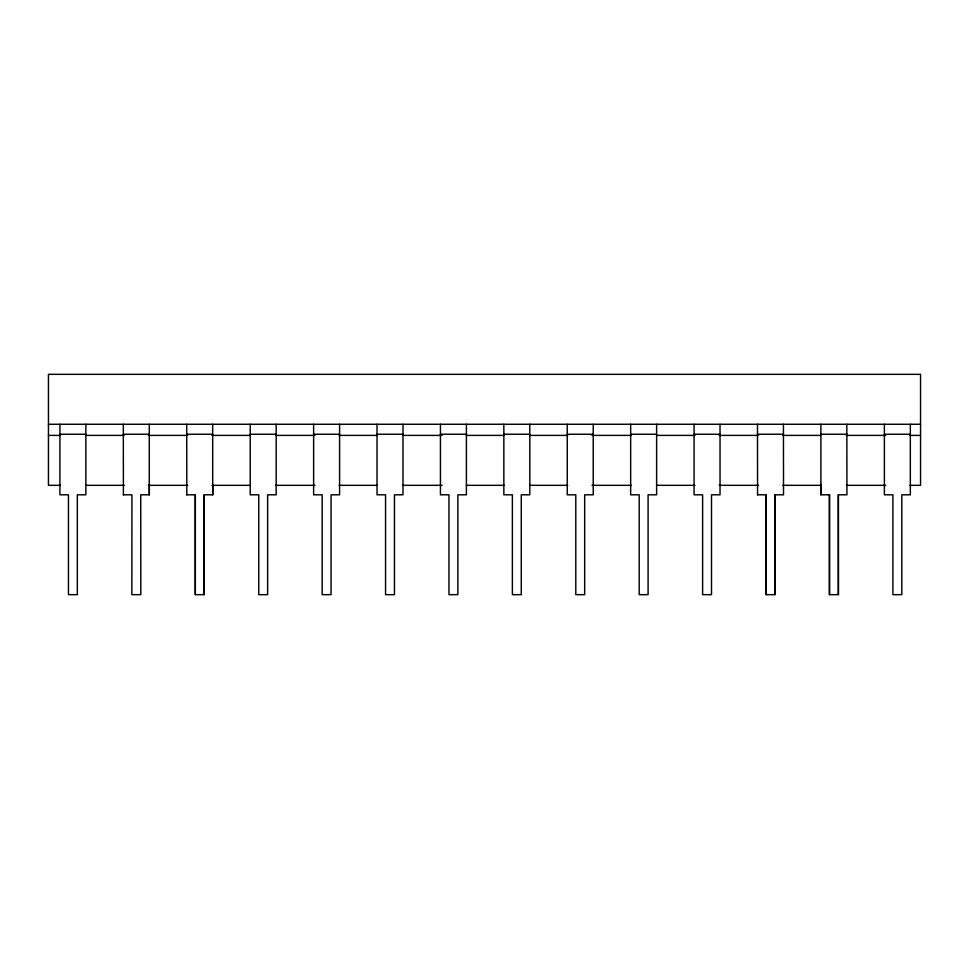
<?xml version="1.0" encoding="UTF-8"?>
<svg xmlns="http://www.w3.org/2000/svg" width="969" height="969" viewBox="0 0 969 969"><rect width="100%" height="100%" fill="white"/><g stroke="black" fill="none" stroke-linecap="round" stroke-linejoin="round"><path stroke-width="1.45" d="M48.45 424.265L920.55 424.265M59.908 434.245L85.866 434.245M123.317 434.245L149.274 434.245M186.726 434.245L212.683 434.245M250.22 434.245L276.177 434.245M313.629 434.245L339.586 434.245M377.026 434.245L402.995 434.245M440.435 434.245L466.404 434.245M503.844 434.245L529.813 434.245M567.253 434.245L593.222 434.245M630.662 434.245L656.619 434.245M694.07 434.245L720.028 434.245M757.479 434.245L783.436 434.245M820.888 434.245L846.845 434.245M884.382 434.245L910.339 434.245M48.45 435.396L60.562 435.396M86.302 435.396L124.153 435.396M148.378 435.396L187.744 435.396M211.969 435.396L249.82 435.396M275.559 435.396L314.925 435.396M339.15 435.396L377.002 435.396M402.741 435.396L442.106 435.396M466.331 435.396L504.183 435.396M529.922 435.396L567.773 435.396M591.998 435.396L631.364 435.396M657.103 435.396L694.955 435.396M719.18 435.396L758.545 435.396M782.77 435.396L820.622 435.396M846.361 435.396L885.727 435.396M909.952 435.396L920.55 435.396M60.562 485.324L48.45 485.324L48.45 374.337L920.55 374.337L920.55 485.324L909.952 485.324M86.302 485.324L124.153 485.324M148.378 485.324L187.744 485.324M211.969 485.324L249.82 485.324M275.559 485.324L314.925 485.324M339.15 485.324L377.002 485.324M402.741 485.324L442.106 485.324M466.331 485.324L504.183 485.324M529.922 485.324L567.773 485.324M591.998 485.324L631.364 485.324M657.103 485.324L694.955 485.324M719.18 485.324L758.545 485.324M782.77 485.324L820.622 485.324M846.361 485.324L885.727 485.324M123.317 494.808L131.941 494.808L131.857 594.663L140.82 594.663L140.735 494.808L149.359 494.808L149.359 484.367M186.726 494.808L195.35 494.808L195.35 594.663L204.229 594.663L204.229 494.808M212.768 484.367L212.768 494.808L204.144 494.808L204.144 594.663M757.479 494.808L766.104 494.808L766.104 594.663M820.888 424.265L820.888 494.808L829.512 494.808L829.512 594.663M829.428 494.808L829.428 594.663L838.391 594.663L838.306 494.808L846.93 494.808L846.845 424.265M910.339 424.265L910.339 494.808L901.8 494.808L901.8 594.663L892.909 594.663L892.909 494.808L884.382 494.808L884.382 424.265M838.391 494.808L838.391 594.663M820.973 484.367L820.973 494.808M783.436 424.265L783.521 494.808L774.897 494.808L774.897 594.663M774.982 494.808L774.982 594.663L766.019 594.663L766.019 494.808M757.479 424.265L757.564 494.808M720.028 424.265L720.028 494.808L711.5 494.808L711.5 594.663L702.61 594.663L702.61 494.808L694.07 494.808L694.07 424.265M656.619 424.265L656.619 494.808L648.091 494.808L648.091 594.663L639.201 594.663L639.201 494.808L630.662 494.808L630.662 424.265M593.222 424.265L593.222 494.808L584.682 494.808L584.682 594.663L575.792 594.663L575.792 494.808L567.253 494.808L567.253 424.265M529.813 424.265L529.813 494.808L521.274 494.808L521.274 594.663L512.383 594.663L512.383 494.808L503.844 494.808L503.844 424.265M466.404 424.265L466.404 494.808L457.865 494.808L457.865 594.663L448.974 594.663L448.974 494.808L440.435 494.808L440.435 424.265M402.995 424.265L402.995 494.808L394.456 494.808L394.456 594.663L385.565 594.663L385.565 494.808L377.026 494.808L377.026 424.265M339.586 424.265L339.586 494.808L331.047 494.808L331.047 594.663L322.156 594.663L322.156 494.808L313.629 494.808L313.629 424.265M276.177 424.265L276.177 494.808L267.638 494.808L267.638 594.663L258.759 594.663L258.759 494.808L250.22 494.808L250.22 424.265M212.683 424.265L212.683 494.808M195.266 494.808L195.266 594.663M186.726 424.265L186.811 494.808M149.274 424.265L149.274 494.808M123.317 424.265L123.402 494.808M85.866 424.265L85.866 494.808L77.338 494.808L77.338 594.663L68.448 594.663L68.448 494.808L59.908 494.808L59.908 424.265"/></g></svg>
